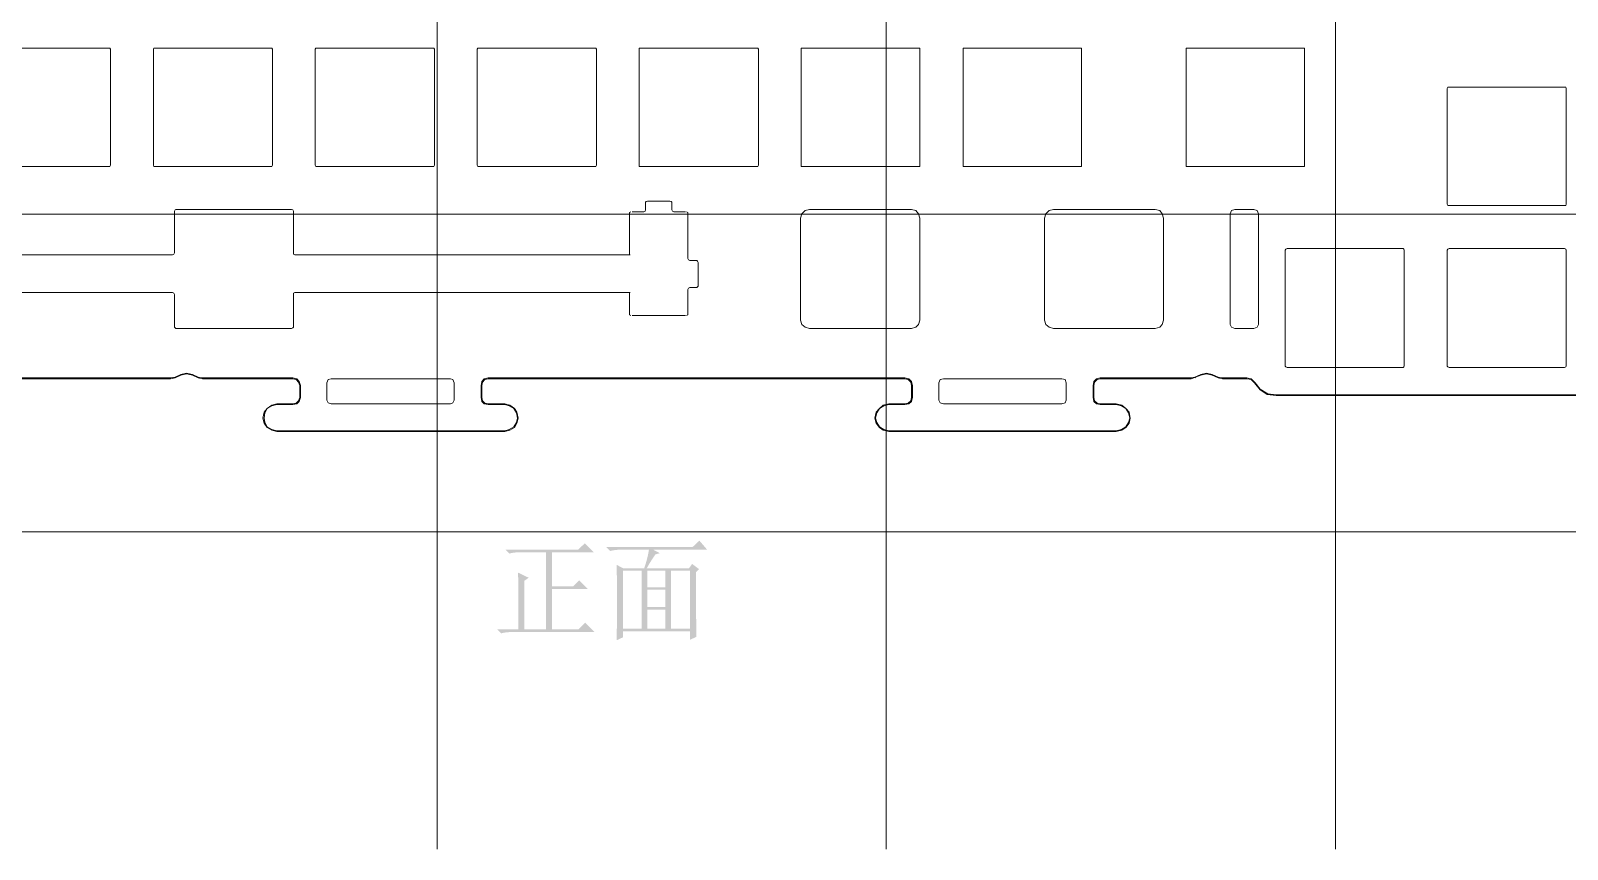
# Model space of a CAD drawing. Header units: millimetres. Extents: x 0 to 297, y 0 to 210.
# Drawn here: x 91.9 to 193.5, y 0 to 54.1 of the extents above; entities that cross this region are included whole.
import ezdxf

# ---------------------------------------------------------------- set-up
doc = ezdxf.new("R2010")
doc.units = ezdxf.units.MM
doc.layers.add('C00-00-00', color=7, linetype='Continuous')
doc.layers.add('C00-00-FF', color=5, linetype='Continuous', true_color=0x0000ff)
doc.layers.add('CBF-BF-BF', color=7, linetype='Continuous', true_color=0xbfbfbf)

msp = doc.modelspace()

# ---------------------------------------------------------------- hatches: boundary and pattern name
at = {"layer": 'C00-00-FF'}
h = msp.add_hatch(color=256, dxfattribs=at)
edge = h.paths.add_edge_path(flags=0)
edge.add_spline(control_points=[(132.690967, 15.845367), (132.690967, 15.845367), (132.690967, 14.590249), (132.690967, 14.590249), (132.690967, 14.590249), (133.888758, 14.590249), (133.888758, 14.590249), (133.888758, 14.590249), (133.888758, 15.845367), (133.888758, 15.845367), (133.888758, 15.845367), (132.690967, 15.845367), (132.690967, 15.845367)], knot_values=[0, 0, 0, 0, 1, 1, 1, 2, 2, 2, 3, 3, 3, 4, 4, 4, 4], degree=3, periodic=1)
edge = h.paths.add_edge_path(flags=0)
edge.add_spline(control_points=[(132.490876, 18.583804), (132.643011, 19.021469), (132.747742, 19.430471), (132.805069, 19.810809), (132.805069, 19.810809), (130.979444, 19.810809), (130.979444, 19.810809), (130.693914, 19.810809), (130.446418, 19.782146), (130.237508, 19.72482), (130.237508, 19.72482), (129.980641, 19.981686), (129.980641, 19.981686), (129.980641, 19.981686), (135.68572, 19.981686), (135.68572, 19.981686), (135.68572, 19.981686), (136.142126, 20.409429), (136.142126, 20.409429), (136.142126, 20.409429), (136.655859, 19.810809), (136.655859, 19.810809), (136.655859, 19.810809), (133.090047, 19.810809), (133.090047, 19.810809), (133.090047, 19.810809), (133.51779, 19.582606), (133.51779, 19.582606), (133.51779, 19.582606), (133.232812, 19.496617), (133.232812, 19.496617), (133.004609, 19.173605), (132.814439, 18.869334), (132.662304, 18.583804), (132.662304, 18.583804), (135.457516, 18.583804), (135.457516, 18.583804), (135.457516, 18.583804), (135.657608, 18.869334), (135.657608, 18.869334), (135.657608, 18.869334), (136.114014, 18.527029), (136.114014, 18.527029), (136.114014, 18.527029), (135.913923, 18.327489), (135.913923, 18.327489), (135.913923, 16.615414), (135.923293, 15.18942), (135.942586, 14.048405), (135.942586, 14.048405), (135.514843, 13.848865), (135.514843, 13.848865), (135.514843, 13.848865), (135.514843, 14.419373), (135.514843, 14.419373), (135.514843, 14.419373), (131.093545, 14.419373), (131.093545, 14.419373), (131.093545, 14.419373), (131.093545, 14.019742), (131.093545, 14.019742), (131.093545, 14.019742), (130.665251, 13.820202), (130.665251, 13.820202), (130.683992, 14.48607), (130.693914, 15.336595), (130.693914, 16.37288), (130.693914, 17.409164), (130.683992, 18.222207), (130.665251, 18.812007), (130.665251, 18.812007), (131.093545, 18.583804), (131.093545, 18.583804), (131.093545, 18.583804), (132.490876, 18.583804), (132.490876, 18.583804)], knot_values=[0, 0, 0, 0, 1, 1, 1, 2, 2, 2, 3, 3, 3, 4, 4, 4, 5, 5, 5, 6, 6, 6, 7, 7, 7, 8, 8, 8, 9, 9, 9, 10, 10, 10, 11, 11, 11, 12, 12, 12, 13, 13, 13, 14, 14, 14, 15, 15, 15, 16, 16, 16, 17, 17, 17, 18, 18, 18, 19, 19, 19, 20, 20, 20, 21, 21, 21, 22, 22, 22, 23, 23, 23, 24, 24, 24, 25, 25, 25, 25], degree=3, periodic=1)
edge = h.paths.add_edge_path(flags=0)
edge.add_spline(control_points=[(131.093545, 18.412927), (131.093545, 18.412927), (131.093545, 14.590249), (131.093545, 14.590249), (131.093545, 14.590249), (132.319999, 14.590249), (132.319999, 14.590249), (132.319999, 14.590249), (132.319999, 18.412927), (132.319999, 18.412927), (132.319999, 18.412927), (131.093545, 18.412927), (131.093545, 18.412927)], knot_values=[0, 0, 0, 0, 1, 1, 1, 2, 2, 2, 3, 3, 3, 4, 4, 4, 4], degree=3, periodic=1)
edge = h.paths.add_edge_path(flags=0)
edge.add_spline(control_points=[(134.259726, 18.412927), (134.259726, 18.412927), (134.259726, 14.590249), (134.259726, 14.590249), (134.259726, 14.590249), (135.514843, 14.590249), (135.514843, 14.590249), (135.514843, 14.590249), (135.514843, 18.412927), (135.514843, 18.412927), (135.514843, 18.412927), (134.259726, 18.412927), (134.259726, 18.412927)], knot_values=[0, 0, 0, 0, 1, 1, 1, 2, 2, 2, 3, 3, 3, 4, 4, 4, 4], degree=3, periodic=1)
edge = h.paths.add_edge_path(flags=0)
edge.add_spline(control_points=[(132.690967, 18.412927), (132.690967, 18.412927), (132.690967, 17.328687), (132.690967, 17.328687), (132.690967, 17.328687), (133.888758, 17.328687), (133.888758, 17.328687), (133.888758, 17.328687), (133.888758, 18.412927), (133.888758, 18.412927), (133.888758, 18.412927), (132.690967, 18.412927), (132.690967, 18.412927)], knot_values=[0, 0, 0, 0, 1, 1, 1, 2, 2, 2, 3, 3, 3, 4, 4, 4, 4], degree=3, periodic=1)
edge = h.paths.add_edge_path(flags=0)
edge.add_spline(control_points=[(132.690967, 17.15781), (132.690967, 17.15781), (132.690967, 16.016795), (132.690967, 16.016795), (132.690967, 16.016795), (133.888758, 16.016795), (133.888758, 16.016795), (133.888758, 16.016795), (133.888758, 17.15781), (133.888758, 17.15781), (133.888758, 17.15781), (132.690967, 17.15781), (132.690967, 17.15781)], knot_values=[0, 0, 0, 0, 1, 1, 1, 2, 2, 2, 3, 3, 3, 4, 4, 4, 4], degree=3, periodic=1)
h = msp.add_hatch(color=256, dxfattribs=at)
edge = h.paths.add_edge_path(flags=0)
edge.add_spline(control_points=[(124.168958, 17.614216), (124.168958, 17.747059), (124.159036, 17.975262), (124.140295, 18.298826), (124.140295, 18.298826), (124.853568, 17.956521), (124.853568, 17.956521), (124.853568, 17.956521), (124.568589, 17.756981), (124.568589, 17.756981), (124.568589, 17.756981), (124.568589, 14.533474), (124.568589, 14.533474), (124.568589, 14.533474), (125.994583, 14.533474), (125.994583, 14.533474), (125.994583, 14.533474), (125.994583, 19.639381), (125.994583, 19.639381), (125.994583, 19.639381), (124.254397, 19.639381), (124.254397, 19.639381), (124.007452, 19.639381), (123.779249, 19.610718), (123.569787, 19.553943), (123.569787, 19.553943), (123.313472, 19.810809), (123.313472, 19.810809), (123.313472, 19.810809), (128.13385, 19.810809), (128.13385, 19.810809), (128.13385, 19.810809), (128.562144, 20.238552), (128.562144, 20.238552), (128.562144, 20.238552), (129.160764, 19.639381), (129.160764, 19.639381), (129.160764, 19.639381), (126.394214, 19.639381), (126.394214, 19.639381), (126.394214, 19.639381), (126.394214, 17.386013), (126.394214, 17.386013), (126.394214, 17.386013), (127.791545, 17.386013), (127.791545, 17.386013), (127.791545, 17.386013), (128.191176, 17.785093), (128.191176, 17.785093), (128.191176, 17.785093), (128.761684, 17.214585), (128.761684, 17.214585), (128.761684, 17.214585), (126.394214, 17.214585), (126.394214, 17.214585), (126.394214, 17.214585), (126.394214, 14.533474), (126.394214, 14.533474), (126.394214, 14.533474), (128.13385, 14.533474), (128.13385, 14.533474), (128.13385, 14.533474), (128.590256, 14.989881), (128.590256, 14.989881), (128.590256, 14.989881), (129.21809, 14.362046), (129.21809, 14.362046), (129.21809, 14.362046), (123.712552, 14.362046), (123.712552, 14.362046), (123.465056, 14.362046), (123.236853, 14.333934), (123.027943, 14.276608), (123.027943, 14.276608), (122.771076, 14.533474), (122.771076, 14.533474), (122.771076, 14.533474), (124.168958, 14.533474), (124.168958, 14.533474), (124.168958, 14.533474), (124.168958, 17.614216), (124.168958, 17.614216)], knot_values=[0, 0, 0, 0, 1, 1, 1, 2, 2, 2, 3, 3, 3, 4, 4, 4, 5, 5, 5, 6, 6, 6, 7, 7, 7, 8, 8, 8, 9, 9, 9, 10, 10, 10, 11, 11, 11, 12, 12, 12, 13, 13, 13, 14, 14, 14, 15, 15, 15, 16, 16, 16, 17, 17, 17, 18, 18, 18, 19, 19, 19, 20, 20, 20, 21, 21, 21, 22, 22, 22, 23, 23, 23, 24, 24, 24, 25, 25, 25, 26, 26, 26, 27, 27, 27, 27], degree=3, periodic=1)

# ---------------------------------------------------------------- linework, layer by layer
at = {"layer": 'C00-00-00', "lineweight": 0}
for points in [[(97.197333, 52.901144), (97.155, 52.985811), (97.070333, 52.985811)], [(100.160667, 52.985811), (100.076, 52.985811), (100.033667, 52.901144)], [(107.907667, 52.901144), (107.865333, 52.985811), (107.780667, 52.985811)], [(110.871, 52.985811), (110.786333, 52.985811), (110.744, 52.901144)], [(118.618, 52.901144), (118.575667, 52.985811), (118.491, 52.985811)], [(121.539, 52.985811), (121.496667, 52.985811), (121.454333, 52.901144)], [(129.328333, 52.901144), (129.286, 52.985811), (129.201333, 52.985811)], [(132.249333, 52.985811), (132.164667, 52.985811), (132.164667, 52.901144)], [(140.038667, 52.901144), (139.996333, 52.985811), (139.911667, 52.985811)], [(142.959667, 52.985811), (142.875, 52.985811), (142.875, 52.901144)], [(150.706667, 52.901144), (150.706667, 52.985811), (150.622, 52.985811)], [(153.67, 52.985811), (153.585333, 52.985811), (153.585333, 52.901144)], [(161.417, 52.901144), (161.417, 52.985811), (161.332333, 52.985811)], [(168.402, 52.985811), (168.317333, 52.985811), (168.317333, 52.901144)], [(176.149, 52.901144), (176.149, 52.985811), (176.064333, 52.985811)], [(185.716333, 50.403478), (185.631667, 50.403478), (185.589333, 50.318811)], [(193.463333, 50.318811), (193.421, 50.403478), (193.336333, 50.403478)], [(97.070333, 45.154144), (97.155, 45.154144), (97.197333, 45.238811)], [(100.033667, 45.238811), (100.076, 45.154144), (100.160667, 45.154144)], [(107.780667, 45.154144), (107.865333, 45.154144), (107.907667, 45.238811)], [(110.744, 45.238811), (110.786333, 45.154144), (110.871, 45.154144)], [(118.491, 45.154144), (118.575667, 45.154144), (118.618, 45.238811)], [(121.454333, 45.238811), (121.496667, 45.154144), (121.539, 45.154144)], [(129.201333, 45.154144), (129.286, 45.154144), (129.328333, 45.238811)], [(132.164667, 45.238811), (132.164667, 45.154144), (132.249333, 45.154144)], [(139.911667, 45.154144), (139.996333, 45.154144), (140.038667, 45.238811)], [(142.875, 45.238811), (142.875, 45.154144), (142.959667, 45.154144)], [(150.622, 45.154144), (150.706667, 45.154144), (150.706667, 45.238811)], [(153.585333, 45.238811), (153.585333, 45.154144), (153.67, 45.154144)], [(161.332333, 45.154144), (161.417, 45.154144), (161.417, 45.238811)], [(168.317333, 45.238811), (168.317333, 45.154144), (168.402, 45.154144)], [(176.064333, 45.154144), (176.149, 45.154144), (176.149, 45.238811)], [(132.715, 42.868144), (132.630333, 42.825811), (132.588, 42.783478)], [(134.323667, 42.783478), (134.281333, 42.825811), (134.196667, 42.868144)], [(101.515333, 42.317811), (101.473, 42.275478), (101.430667, 42.190811)], [(109.304667, 42.190811), (109.262333, 42.275478), (109.177667, 42.317811)], [(131.614333, 42.148478), (131.529667, 42.106144), (131.529667, 42.063811)], [(132.461, 42.148478), (132.545667, 42.190811), (132.588, 42.275478)], [(134.323667, 42.275478), (134.366, 42.190811), (134.450667, 42.148478)], [(135.382, 42.063811), (135.382, 42.106144), (135.297333, 42.148478)], [(143.425333, 42.317811), (143.129, 42.233144), (142.917333, 42.021478), (142.832667, 41.725144)], [(150.706667, 41.725144), (150.622, 42.021478), (150.452667, 42.233144), (150.156333, 42.317811)], [(159.554333, 42.317811), (159.258, 42.233144), (159.046333, 42.021478), (158.961667, 41.725144)], [(166.835667, 41.725144), (166.751, 42.021478), (166.581667, 42.233144), (166.285333, 42.317811)], [(171.534667, 42.317811), (171.323, 42.233144), (171.238333, 42.021478)], [(173.101, 42.021478), (173.016333, 42.233144), (172.804667, 42.317811)], [(185.589333, 42.656478), (185.631667, 42.571811), (185.716333, 42.571811)], [(193.336333, 42.571811), (193.421, 42.571811), (193.463333, 42.656478)], [(175.006, 39.735478), (174.921333, 39.693144), (174.879, 39.608478)], [(182.753, 39.608478), (182.710667, 39.693144), (182.668333, 39.735478)], [(185.716333, 39.735478), (185.631667, 39.693144), (185.589333, 39.608478)], [(193.463333, 39.608478), (193.421, 39.693144), (193.336333, 39.735478)], [(101.303667, 39.312144), (101.388333, 39.354478), (101.430667, 39.439144)], [(109.304667, 39.439144), (109.304667, 39.354478), (109.389333, 39.312144)], [(135.382, 39.058144), (135.424333, 38.973478), (135.509, 38.931144)], [(136.059333, 38.804144), (136.017, 38.888811), (135.974667, 38.931144)], [(101.430667, 36.687478), (101.388333, 36.772144), (101.303667, 36.814478)], [(109.389333, 36.814478), (109.304667, 36.772144), (109.304667, 36.687478)], [(135.509, 37.153144), (135.424333, 37.110811), (135.382, 37.026144)], [(135.974667, 37.153144), (136.017, 37.195478), (136.059333, 37.237811)], [(131.529667, 35.417478), (131.529667, 35.332811), (131.614333, 35.290478)], [(135.297333, 35.290478), (135.382, 35.332811), (135.382, 35.417478)], [(142.832667, 34.994144), (142.917333, 34.697811), (143.129, 34.528478), (143.425333, 34.443811)], [(150.156333, 34.443811), (150.452667, 34.528478), (150.622, 34.697811), (150.706667, 34.994144)], [(158.961667, 34.994144), (159.046333, 34.697811), (159.258, 34.528478), (159.554333, 34.443811)], [(166.285333, 34.443811), (166.581667, 34.528478), (166.751, 34.697811), (166.835667, 34.994144)], [(171.238333, 34.697811), (171.323, 34.528478), (171.534667, 34.443811)], [(172.804667, 34.443811), (173.016333, 34.528478), (173.101, 34.697811)], [(101.430667, 34.528478), (101.473, 34.486144), (101.515333, 34.443811)], [(109.177667, 34.443811), (109.262333, 34.486144), (109.304667, 34.528478)], [(174.879, 31.946144), (174.921333, 31.903811), (175.006, 31.861478)], [(182.668333, 31.861478), (182.710667, 31.903811), (182.753, 31.946144)], [(185.589333, 31.946144), (185.631667, 31.903811), (185.716333, 31.861478)], [(193.336333, 31.861478), (193.421, 31.903811), (193.463333, 31.946144)], [(102.997, 31.226478), (102.616, 31.395811), (102.235, 31.480478), (101.854, 31.395811), (101.473, 31.226478)], [(102.997, 31.184144), (102.616, 31.353478), (102.235, 31.438144), (101.854, 31.353478), (101.473, 31.184144)], [(109.770333, 30.676144), (109.685667, 30.930144), (109.516333, 31.099478), (109.262333, 31.184144)], [(109.728, 30.676144), (109.643333, 30.887811), (109.474, 31.057144), (109.262333, 31.099478)], [(111.802333, 31.099478), (111.590667, 31.057144), (111.506, 30.845478)], [(119.930333, 30.845478), (119.845667, 31.057144), (119.676333, 31.099478)], [(122.174, 31.184144), (121.92, 31.099478), (121.750667, 30.930144), (121.708333, 30.676144)], [(122.174, 31.099478), (121.962333, 31.057144), (121.793, 30.887811), (121.750667, 30.676144)], [(150.241, 30.676144), (150.156333, 30.930144), (149.987, 31.099478), (149.733, 31.184144)], [(150.156333, 30.676144), (150.114, 30.887811), (149.944667, 31.057144), (149.733, 31.099478)], [(152.273, 31.099478), (152.061333, 31.057144), (151.976667, 30.845478)], [(160.401, 30.845478), (160.316333, 31.057144), (160.104667, 31.099478)], [(162.644667, 31.184144), (162.390667, 31.099478), (162.221333, 30.930144), (162.179, 30.676144)], [(162.644667, 31.099478), (162.433, 31.057144), (162.263667, 30.887811), (162.221333, 30.676144)], [(168.656, 31.184144), (168.91, 31.226478)], [(170.434, 31.226478), (170.053, 31.395811), (169.672, 31.480478), (169.291, 31.395811), (168.91, 31.226478)], [(170.434, 31.184144), (170.053, 31.353478), (169.672, 31.438144), (169.291, 31.353478), (168.952333, 31.226478)], [(170.434, 31.184144), (170.730333, 31.099478)], [(172.889333, 30.845478), (172.635333, 31.099478), (172.339, 31.184144)], [(172.847, 30.845478), (172.635333, 31.057144), (172.339, 31.099478)], [(172.847, 30.845478), (173.228, 30.379811), (173.693667, 30.083478), (174.286333, 29.998811)], [(172.889333, 30.845478), (173.228, 30.422144), (173.736, 30.125811), (174.286333, 30.041144)], [(109.262333, 29.406144), (109.516333, 29.448478), (109.685667, 29.617811), (109.770333, 29.871811)], [(109.262333, 29.448478), (109.474, 29.490811), (109.643333, 29.660144), (109.728, 29.871811)], [(111.506, 29.702478), (111.590667, 29.533144), (111.802333, 29.448478)], [(119.676333, 29.448478), (119.845667, 29.533144), (119.930333, 29.702478)], [(121.708333, 29.871811), (121.750667, 29.617811), (121.92, 29.448478), (122.174, 29.406144)], [(121.750667, 29.871811), (121.793, 29.660144), (121.962333, 29.490811), (122.174, 29.448478)], [(149.733, 29.406144), (149.987, 29.448478), (150.156333, 29.617811), (150.241, 29.871811)], [(149.733, 29.448478), (149.944667, 29.490811), (150.114, 29.660144), (150.156333, 29.871811)], [(151.976667, 29.702478), (152.061333, 29.533144), (152.273, 29.448478)], [(160.104667, 29.448478), (160.316333, 29.533144), (160.401, 29.702478)], [(162.179, 29.871811), (162.221333, 29.617811), (162.390667, 29.448478), (162.644667, 29.406144)], [(162.221333, 29.871811), (162.263667, 29.660144), (162.433, 29.490811), (162.644667, 29.448478)], [(108.204, 29.448478), (107.865333, 29.363811), (107.569, 29.152144), (107.357333, 28.898144), (107.272667, 28.517144), (107.357333, 28.178478), (107.569, 27.882144), (107.865333, 27.712811), (108.204, 27.628144)], [(108.204, 29.406144), (107.865333, 29.321478), (107.569, 29.152144), (107.399667, 28.855811), (107.357333, 28.517144), (107.399667, 28.220811), (107.569, 27.924478), (107.865333, 27.755144), (108.204, 27.670478)], [(123.274667, 27.628144), (123.613333, 27.712811), (123.909667, 27.882144), (124.079, 28.178478), (124.163667, 28.517144), (124.079, 28.898144), (123.909667, 29.152144), (123.613333, 29.363811), (123.274667, 29.448478)], [(123.274667, 27.670478), (123.571, 27.755144), (123.867333, 27.924478), (124.036667, 28.220811), (124.121333, 28.517144), (124.036667, 28.855811), (123.867333, 29.152144), (123.571, 29.321478), (123.274667, 29.406144)], [(148.674667, 29.448478), (148.293667, 29.363811), (148.039667, 29.152144), (147.828, 28.898144), (147.743333, 28.517144), (147.828, 28.178478), (148.039667, 27.882144), (148.293667, 27.712811), (148.674667, 27.628144)], [(148.674667, 29.406144), (148.336, 29.321478), (148.039667, 29.152144), (147.870333, 28.855811), (147.785667, 28.517144), (147.870333, 28.220811), (148.039667, 27.924478), (148.336, 27.755144), (148.674667, 27.670478)], [(163.703, 27.628144), (164.084, 27.712811), (164.338, 27.882144), (164.549667, 28.178478), (164.634333, 28.517144), (164.549667, 28.898144), (164.338, 29.152144), (164.084, 29.363811), (163.703, 29.448478)], [(163.703, 27.670478), (164.041667, 27.755144), (164.338, 27.924478), (164.507333, 28.220811), (164.592, 28.517144), (164.507333, 28.855811), (164.338, 29.152144), (164.041667, 29.321478), (163.703, 29.406144)]]:
    msp.add_lwpolyline(points, dxfattribs=at)
for points in [[(89.450333, 52.985811), (89.450333, 52.985811), (97.070333, 52.985811), (97.070333, 52.985811)], [(97.197333, 52.901144), (97.197333, 52.901144), (97.197333, 45.238811), (97.197333, 45.238811)], [(100.033667, 45.238811), (100.033667, 45.238811), (100.033667, 52.901144), (100.033667, 52.901144)], [(100.160667, 52.985811), (100.160667, 52.985811), (107.780667, 52.985811), (107.780667, 52.985811)], [(107.907667, 52.901144), (107.907667, 52.901144), (107.907667, 45.238811), (107.907667, 45.238811)], [(110.744, 45.238811), (110.744, 45.238811), (110.744, 52.901144), (110.744, 52.901144)], [(110.871, 52.985811), (110.871, 52.985811), (118.491, 52.985811), (118.491, 52.985811)], [(118.618, 52.901144), (118.618, 52.901144), (118.618, 45.238811), (118.618, 45.238811)], [(121.454333, 45.238811), (121.454333, 45.238811), (121.454333, 52.901144), (121.454333, 52.901144)], [(121.539, 52.985811), (121.539, 52.985811), (129.201333, 52.985811), (129.201333, 52.985811)], [(129.328333, 52.901144), (129.328333, 52.901144), (129.328333, 45.238811), (129.328333, 45.238811)], [(132.164667, 45.238811), (132.164667, 45.238811), (132.164667, 52.901144), (132.164667, 52.901144)], [(132.249333, 52.985811), (132.249333, 52.985811), (139.911667, 52.985811), (139.911667, 52.985811)], [(140.038667, 52.901144), (140.038667, 52.901144), (140.038667, 45.238811), (140.038667, 45.238811)], [(142.875, 45.238811), (142.875, 45.238811), (142.875, 52.901144), (142.875, 52.901144)], [(142.959667, 52.985811), (142.959667, 52.985811), (150.622, 52.985811), (150.622, 52.985811)], [(150.706667, 52.901144), (150.706667, 52.901144), (150.706667, 45.238811), (150.706667, 45.238811)], [(153.585333, 45.238811), (153.585333, 45.238811), (153.585333, 52.901144), (153.585333, 52.901144)], [(153.67, 52.985811), (153.67, 52.985811), (161.332333, 52.985811), (161.332333, 52.985811)], [(161.417, 52.901144), (161.417, 52.901144), (161.417, 45.238811), (161.417, 45.238811)], [(168.317333, 45.238811), (168.317333, 45.238811), (168.317333, 52.901144), (168.317333, 52.901144)], [(168.402, 52.985811), (168.402, 52.985811), (176.064333, 52.985811), (176.064333, 52.985811)], [(176.149, 52.901144), (176.149, 52.901144), (176.149, 45.238811), (176.149, 45.238811)], [(185.589333, 42.656478), (185.589333, 42.656478), (185.589333, 50.318811), (185.589333, 50.318811)], [(185.716333, 50.403478), (185.716333, 50.403478), (193.336333, 50.403478), (193.336333, 50.403478)], [(193.463333, 50.318811), (193.463333, 50.318811), (193.463333, 42.656478), (193.463333, 42.656478)], [(97.070333, 45.154144), (97.070333, 45.154144), (89.450333, 45.154144), (89.450333, 45.154144)], [(107.780667, 45.154144), (107.780667, 45.154144), (100.160667, 45.154144), (100.160667, 45.154144)], [(118.491, 45.154144), (118.491, 45.154144), (110.871, 45.154144), (110.871, 45.154144)], [(129.201333, 45.154144), (129.201333, 45.154144), (121.539, 45.154144), (121.539, 45.154144)], [(139.911667, 45.154144), (139.911667, 45.154144), (132.249333, 45.154144), (132.249333, 45.154144)], [(150.622, 45.154144), (150.622, 45.154144), (142.959667, 45.154144), (142.959667, 45.154144)], [(161.332333, 45.154144), (161.332333, 45.154144), (153.67, 45.154144), (153.67, 45.154144)], [(176.064333, 45.154144), (176.064333, 45.154144), (168.402, 45.154144), (168.402, 45.154144)], [(132.588, 42.275478), (132.588, 42.275478), (132.588, 42.783478), (132.588, 42.783478)], [(132.715, 42.868144), (132.715, 42.868144), (134.196667, 42.868144), (134.196667, 42.868144)], [(134.323667, 42.783478), (134.323667, 42.783478), (134.323667, 42.275478), (134.323667, 42.275478)], [(101.430667, 39.439144), (101.430667, 39.439144), (101.430667, 42.190811), (101.430667, 42.190811)], [(101.515333, 42.317811), (101.515333, 42.317811), (109.177667, 42.317811), (109.177667, 42.317811)], [(109.304667, 42.190811), (109.304667, 42.190811), (109.304667, 39.439144), (109.304667, 39.439144)], [(131.529667, 39.312144), (131.529667, 39.312144), (131.529667, 42.063811), (131.529667, 42.063811)], [(131.699, 42.148478), (131.699, 42.148478), (132.461, 42.148478), (132.461, 42.148478)], [(134.450667, 42.148478), (134.450667, 42.148478), (135.212667, 42.148478), (135.212667, 42.148478)], [(135.382, 42.063811), (135.382, 42.063811), (135.382, 39.058144), (135.382, 39.058144)], [(142.832667, 34.994144), (142.832667, 34.994144), (142.832667, 41.725144), (142.832667, 41.725144)], [(143.425333, 42.317811), (143.425333, 42.317811), (150.156333, 42.317811), (150.156333, 42.317811)], [(150.706667, 41.725144), (150.706667, 41.725144), (150.706667, 34.994144), (150.706667, 34.994144)], [(158.961667, 34.994144), (158.961667, 34.994144), (158.961667, 41.725144), (158.961667, 41.725144)], [(159.554333, 42.317811), (159.554333, 42.317811), (166.285333, 42.317811), (166.285333, 42.317811)], [(166.835667, 41.725144), (166.835667, 41.725144), (166.835667, 34.994144), (166.835667, 34.994144)], [(171.238333, 34.697811), (171.238333, 34.697811), (171.238333, 42.021478), (171.238333, 42.021478)], [(171.534667, 42.317811), (171.534667, 42.317811), (172.804667, 42.317811), (172.804667, 42.317811)], [(173.101, 42.021478), (173.101, 42.021478), (173.101, 34.697811), (173.101, 34.697811)], [(193.336333, 42.571811), (193.336333, 42.571811), (185.716333, 42.571811), (185.716333, 42.571811)], [(175.006, 39.735478), (175.006, 39.735478), (182.668333, 39.735478), (182.668333, 39.735478)], [(185.716333, 39.735478), (185.716333, 39.735478), (193.336333, 39.735478), (193.336333, 39.735478)], [(79.121, 39.312144), (79.121, 39.312144), (101.303667, 39.312144), (101.303667, 39.312144)], [(109.389333, 39.312144), (109.389333, 39.312144), (131.572, 39.312144), (131.572, 39.312144)], [(135.509, 38.931144), (135.509, 38.931144), (135.974667, 38.931144), (135.974667, 38.931144)], [(136.059333, 38.804144), (136.059333, 38.804144), (136.059333, 37.237811), (136.059333, 37.237811)], [(174.879, 31.946144), (174.879, 31.946144), (174.879, 39.608478), (174.879, 39.608478)], [(182.753, 39.608478), (182.753, 39.608478), (182.753, 31.946144), (182.753, 31.946144)], [(185.589333, 31.946144), (185.589333, 31.946144), (185.589333, 39.608478), (185.589333, 39.608478)], [(193.463333, 39.608478), (193.463333, 39.608478), (193.463333, 31.946144), (193.463333, 31.946144)], [(101.303667, 36.814478), (101.303667, 36.814478), (79.121, 36.814478), (79.121, 36.814478)], [(101.430667, 34.528478), (101.430667, 34.528478), (101.430667, 36.687478), (101.430667, 36.687478)], [(109.304667, 36.687478), (109.304667, 36.687478), (109.304667, 34.528478), (109.304667, 34.528478)], [(131.572, 36.814478), (131.572, 36.814478), (109.389333, 36.814478), (109.389333, 36.814478)], [(131.529667, 35.417478), (131.529667, 35.417478), (131.529667, 36.814478), (131.529667, 36.814478)], [(135.382, 37.026144), (135.382, 37.026144), (135.382, 35.417478), (135.382, 35.417478)], [(135.974667, 37.153144), (135.974667, 37.153144), (135.509, 37.153144), (135.509, 37.153144)], [(135.212667, 35.290478), (135.212667, 35.290478), (131.699, 35.290478), (131.699, 35.290478)], [(109.177667, 34.443811), (109.177667, 34.443811), (101.515333, 34.443811), (101.515333, 34.443811)], [(150.156333, 34.443811), (150.156333, 34.443811), (143.425333, 34.443811), (143.425333, 34.443811)], [(166.285333, 34.443811), (166.285333, 34.443811), (159.554333, 34.443811), (159.554333, 34.443811)], [(172.804667, 34.443811), (172.804667, 34.443811), (171.534667, 34.443811), (171.534667, 34.443811)], [(182.668333, 31.861478), (182.668333, 31.861478), (175.006, 31.861478), (175.006, 31.861478)], [(193.336333, 31.861478), (193.336333, 31.861478), (185.716333, 31.861478), (185.716333, 31.861478)], [(72.178333, 31.184144), (72.178333, 31.184144), (101.176667, 31.184144), (101.176667, 31.184144)], [(72.178333, 31.099478), (72.178333, 31.099478), (101.176667, 31.099478), (101.176667, 31.099478)], [(101.176667, 31.184144), (101.176667, 31.184144), (101.473, 31.226478), (101.473, 31.226478)], [(101.176667, 31.099478), (101.176667, 31.099478), (101.176667, 31.184144), (101.176667, 31.184144)], [(101.176667, 31.099478), (101.176667, 31.099478), (101.473, 31.184144), (101.473, 31.184144)], [(101.473, 31.184144), (101.473, 31.184144), (101.473, 31.226478), (101.473, 31.226478)], [(102.997, 31.226478), (102.997, 31.226478), (103.293333, 31.184144), (103.293333, 31.184144)], [(102.997, 31.184144), (102.997, 31.184144), (103.293333, 31.099478), (103.293333, 31.099478)], [(103.293333, 31.184144), (103.293333, 31.184144), (103.293333, 31.099478), (103.293333, 31.099478)], [(103.293333, 31.184144), (103.293333, 31.184144), (109.262333, 31.184144), (109.262333, 31.184144)], [(103.293333, 31.099478), (103.293333, 31.099478), (109.262333, 31.099478), (109.262333, 31.099478)], [(109.262333, 31.099478), (109.262333, 31.099478), (109.262333, 31.184144), (109.262333, 31.184144)], [(109.770333, 30.676144), (109.770333, 30.676144), (109.728, 30.676144), (109.728, 30.676144)], [(109.728, 30.676144), (109.728, 30.676144), (109.728, 29.871811), (109.728, 29.871811)], [(109.770333, 30.676144), (109.770333, 30.676144), (109.770333, 29.871811), (109.770333, 29.871811)], [(111.506, 29.702478), (111.506, 29.702478), (111.506, 30.845478), (111.506, 30.845478)], [(111.802333, 31.099478), (111.802333, 31.099478), (119.676333, 31.099478), (119.676333, 31.099478)], [(119.930333, 30.845478), (119.930333, 30.845478), (119.930333, 29.702478), (119.930333, 29.702478)], [(121.750667, 30.676144), (121.750667, 30.676144), (121.708333, 30.676144), (121.708333, 30.676144)], [(121.708333, 29.871811), (121.708333, 29.871811), (121.708333, 30.676144), (121.708333, 30.676144)], [(121.750667, 29.871811), (121.750667, 29.871811), (121.750667, 30.676144), (121.750667, 30.676144)], [(122.174, 31.184144), (122.174, 31.184144), (149.733, 31.184144), (149.733, 31.184144)], [(122.174, 31.184144), (122.174, 31.184144), (122.174, 31.099478), (122.174, 31.099478)], [(122.174, 31.099478), (122.174, 31.099478), (149.733, 31.099478), (149.733, 31.099478)], [(149.733, 31.099478), (149.733, 31.099478), (149.733, 31.184144), (149.733, 31.184144)], [(150.241, 30.676144), (150.241, 30.676144), (150.156333, 30.676144), (150.156333, 30.676144)], [(150.156333, 30.676144), (150.156333, 30.676144), (150.156333, 29.871811), (150.156333, 29.871811)], [(150.241, 30.676144), (150.241, 30.676144), (150.241, 29.871811), (150.241, 29.871811)], [(151.976667, 29.702478), (151.976667, 29.702478), (151.976667, 30.845478), (151.976667, 30.845478)], [(152.273, 31.099478), (152.273, 31.099478), (160.104667, 31.099478), (160.104667, 31.099478)], [(160.401, 30.845478), (160.401, 30.845478), (160.401, 29.702478), (160.401, 29.702478)], [(162.221333, 30.676144), (162.221333, 30.676144), (162.179, 30.676144), (162.179, 30.676144)], [(162.179, 29.871811), (162.179, 29.871811), (162.179, 30.676144), (162.179, 30.676144)], [(162.221333, 29.871811), (162.221333, 29.871811), (162.221333, 30.676144), (162.221333, 30.676144)], [(162.644667, 31.184144), (162.644667, 31.184144), (168.656, 31.184144), (168.656, 31.184144)], [(162.644667, 31.184144), (162.644667, 31.184144), (162.644667, 31.099478), (162.644667, 31.099478)], [(162.644667, 31.099478), (162.644667, 31.099478), (168.656, 31.099478), (168.656, 31.099478)], [(168.656, 31.099478), (168.656, 31.099478), (168.952333, 31.226478), (168.952333, 31.226478)], [(168.656, 31.099478), (168.656, 31.099478), (168.656, 31.184144), (168.656, 31.184144)], [(168.952333, 31.184144), (168.952333, 31.184144), (168.91, 31.226478), (168.91, 31.226478)], [(170.434, 31.184144), (170.434, 31.184144), (170.434, 31.226478), (170.434, 31.226478)], [(170.730333, 31.184144), (170.730333, 31.184144), (170.434, 31.226478), (170.434, 31.226478)], [(170.730333, 31.184144), (170.730333, 31.184144), (172.339, 31.184144), (172.339, 31.184144)], [(170.730333, 31.184144), (170.730333, 31.184144), (170.730333, 31.099478), (170.730333, 31.099478)], [(170.730333, 31.099478), (170.730333, 31.099478), (172.339, 31.099478), (172.339, 31.099478)], [(172.339, 31.099478), (172.339, 31.099478), (172.339, 31.184144), (172.339, 31.184144)], [(172.847, 30.845478), (172.847, 30.845478), (172.889333, 30.845478), (172.889333, 30.845478)], [(109.728, 29.871811), (109.728, 29.871811), (109.770333, 29.871811), (109.770333, 29.871811)], [(121.708333, 29.871811), (121.708333, 29.871811), (121.750667, 29.871811), (121.750667, 29.871811)], [(150.156333, 29.871811), (150.156333, 29.871811), (150.241, 29.871811), (150.241, 29.871811)], [(162.179, 29.871811), (162.179, 29.871811), (162.221333, 29.871811), (162.221333, 29.871811)], [(174.286333, 30.041144), (174.286333, 30.041144), (203.708, 30.041144), (203.708, 30.041144)], [(174.286333, 30.041144), (174.286333, 30.041144), (174.286333, 29.998811), (174.286333, 29.998811)], [(174.286333, 29.998811), (174.286333, 29.998811), (203.750333, 29.998811), (203.750333, 29.998811)], [(109.262333, 29.448478), (109.262333, 29.448478), (108.204, 29.448478), (108.204, 29.448478)], [(108.204, 29.448478), (108.204, 29.448478), (108.204, 29.406144), (108.204, 29.406144)], [(109.262333, 29.406144), (109.262333, 29.406144), (108.204, 29.406144), (108.204, 29.406144)], [(109.262333, 29.406144), (109.262333, 29.406144), (109.262333, 29.448478), (109.262333, 29.448478)], [(119.676333, 29.448478), (119.676333, 29.448478), (111.802333, 29.448478), (111.802333, 29.448478)], [(123.274667, 29.448478), (123.274667, 29.448478), (122.174, 29.448478), (122.174, 29.448478)], [(122.174, 29.448478), (122.174, 29.448478), (122.174, 29.406144), (122.174, 29.406144)], [(123.274667, 29.406144), (123.274667, 29.406144), (122.174, 29.406144), (122.174, 29.406144)], [(123.274667, 29.406144), (123.274667, 29.406144), (123.274667, 29.448478), (123.274667, 29.448478)], [(149.733, 29.448478), (149.733, 29.448478), (148.674667, 29.448478), (148.674667, 29.448478)], [(148.674667, 29.448478), (148.674667, 29.448478), (148.674667, 29.406144), (148.674667, 29.406144)], [(149.733, 29.406144), (149.733, 29.406144), (148.674667, 29.406144), (148.674667, 29.406144)], [(149.733, 29.406144), (149.733, 29.406144), (149.733, 29.448478), (149.733, 29.448478)], [(160.104667, 29.448478), (160.104667, 29.448478), (152.273, 29.448478), (152.273, 29.448478)], [(163.703, 29.448478), (163.703, 29.448478), (162.644667, 29.448478), (162.644667, 29.448478)], [(162.644667, 29.448478), (162.644667, 29.448478), (162.644667, 29.406144), (162.644667, 29.406144)], [(163.703, 29.406144), (163.703, 29.406144), (162.644667, 29.406144), (162.644667, 29.406144)], [(163.703, 29.406144), (163.703, 29.406144), (163.703, 29.448478), (163.703, 29.448478)], [(108.204, 27.670478), (108.204, 27.670478), (123.274667, 27.670478), (123.274667, 27.670478)], [(108.204, 27.670478), (108.204, 27.670478), (108.204, 27.628144), (108.204, 27.628144)], [(108.204, 27.628144), (108.204, 27.628144), (123.274667, 27.628144), (123.274667, 27.628144)], [(123.274667, 27.628144), (123.274667, 27.628144), (123.274667, 27.670478), (123.274667, 27.670478)], [(148.674667, 27.670478), (148.674667, 27.670478), (163.703, 27.670478), (163.703, 27.670478)], [(148.674667, 27.670478), (148.674667, 27.670478), (148.674667, 27.628144), (148.674667, 27.628144)], [(148.674667, 27.628144), (148.674667, 27.628144), (163.703, 27.628144), (163.703, 27.628144)], [(163.703, 27.628144), (163.703, 27.628144), (163.703, 27.670478), (163.703, 27.670478)]]:
    msp.add_open_spline(points, degree=3, dxfattribs=at)
at = {"layer": 'CBF-BF-BF', "lineweight": 9}
for points in [[(118.800033, 0), (118.800033, 210.000144)], [(148.500042, 0), (148.500042, 210.000144)], [(178.20005, 0), (178.20005, 210.000144)], [(297.000083, 42.000029), (0, 42.000029)], [(297.000083, 21.000014), (0, 21.000014)]]:
    msp.add_lwpolyline(points, dxfattribs=at)

doc.saveas('drawing.dxf')
